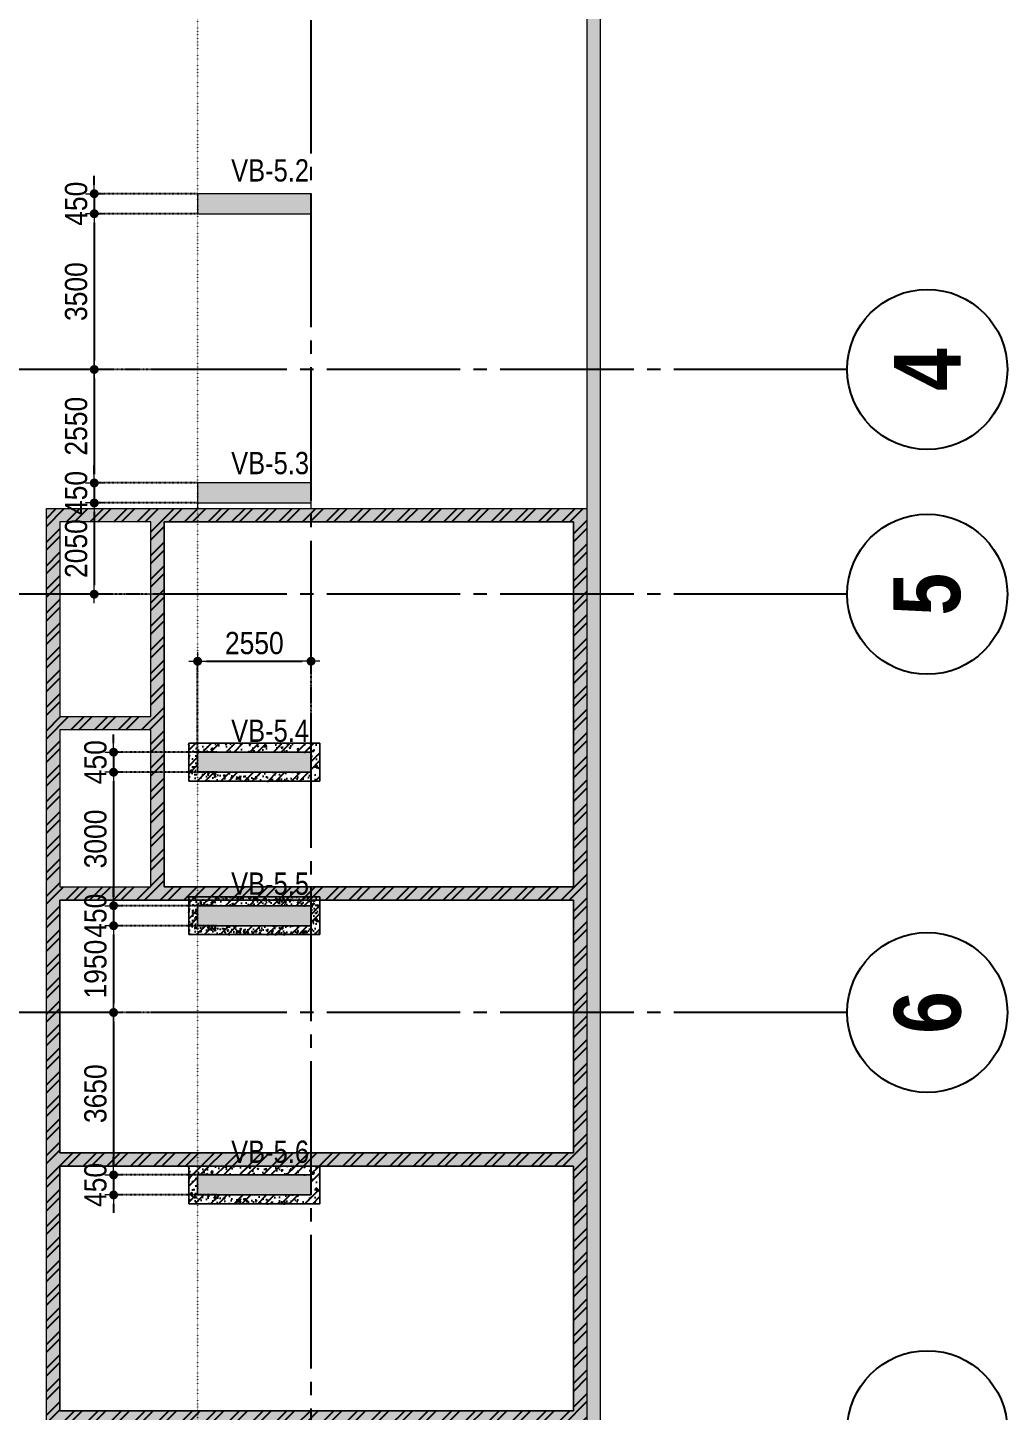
# Model space of a CAD drawing. Header units: millimetres. Extents: x -3973692 to -2843767, y 592734 to 838475.
# Drawn here: x -3855316 to -3833292, y 717169 to 748262 of the extents above; entities that cross this region are included whole.
import ezdxf
from ezdxf.enums import TextEntityAlignment as Align

# ---------------------------------------------------------------- set-up
doc = ezdxf.new("R2010")
doc.units = ezdxf.units.MM
doc.header["$MEASUREMENT"] = 0
doc.header["$PDMODE"] = 3
doc.header["$PDSIZE"] = -20
for name, pattern in [('CHG_XX_Cot_Ham 2$0$MB_Luoi truc$0$HTT Hidden 21', [3, 2, -1]), ('CHG_XX_Luoi truc$0$MB_Luoi truc$0$Center101', [13, 10, -1, 1, -1]), ('DIVIDE2', [15.875, 6.35, -3.175, 0, -3.175, 0, -3.175]), ('DOT2', [0.125, 0, -0.125]), ('HIDDEN5', [2.8375, 1.25, -1.5875])]:
    doc.linetypes.add(name, pattern=pattern)
doc.layers.get('0').update_dxf_attribs({"lineweight": 9})
doc.layers.get('Defpoints').update_dxf_attribs({"color": 10, "lineweight": 0})
for name, color, linetype, lineweight in [("'S_General_Dim_1", 1, 'Continuous', 18), ("'S_General_Divide_3 Intermediate", 3, 'DIVIDE2', 40), ('CHG_XX_Cot_Ham 2$0$NS-DuongBao', 3, 'Continuous', 18), ('CHG_XX_Cot_Ham 2$0$NS-Hatch', 8, 'Continuous', 25), ('CHG_XX_Cot_Ham 2$0$NS-Pier-H2', 150, 'Continuous', 13), ('CHG_XX_Cot_Ham 2$0$NS-Pier-H2 @ 1', 150, 'Continuous', 13), ('CHG_XX_Cot_Ham 2$0$NS-Pier-H2 @ 150 VP1', 150, 'Continuous', 13), ('CHG_XX_Cot_Ham 2$0$NS-Pier-H2 @ 150 VP2', 150, 'Continuous', 13), ('CHG_XX_Cot_Ham 2$0$NS-Pier-H2 @ 150 VP3', 150, 'Continuous', 13), ('CHG_XX_Cot_Ham 2$0$NS-Pier-H2 @ 150 VP4', 150, 'Continuous', 13), ('CHG_XX_Cot_Ham 2$0$NS-Pier-H2 @ 150 VP5', 150, 'Continuous', 13), ('CHG_XX_Cot_Ham 2$0$NS-Pier-H2 @ 150 VP6', 150, 'Continuous', 13), ('CHG_XX_Cot_Ham 2$0$NS-Pier-H2 @ 150 VP7', 150, 'Continuous', 13), ('CHG_XX_Cot_Ham 2$0$NS-Pier-H2 @ 150 VP8', 150, 'Continuous', 13), ('CHG_XX_Cot_Ham 2$0$NS-Pier-H2 @ 150 VP9', 150, 'Continuous', 13), ('CHG_XX_Cot_Ham 2$0$NS-Pier-H2 @ 150 VPModel', 150, 'Continuous', 13), ('TEXT', 7, 'Continuous', 15)]:
    doc.layers.add(name, color=color, linetype=linetype, lineweight=lineweight)
for name, color, linetype in [('CHG_XX_Luoi truc$0$Grid', 34, 'Continuous'), ('CHG_XX_Luoi truc$0$Grid Line', 251, 'CHG_XX_Luoi truc$0$MB_Luoi truc$0$Center101'), ('dim', 1, 'Continuous')]:
    doc.layers.add(name, color=color, linetype=linetype)
doc.styles.add('arial', font='arial.ttf', dxfattribs={"width": 0.85})
doc.styles.add('CHG_XX_Luoi truc$0$MB_Luoi truc$0$Grid A-F$0$VNI-HelveCB', font='')
doc.styles.add('TTP-HelCon', font='')
doc.styles.get('CHG_XX_Luoi truc$0$MB_Luoi truc$0$Grid A-F$0$VNI-HelveCB').set_extended_font_data('VNI-Helve-Condense', bold=True)
doc.styles.get('TTP-HelCon').set_extended_font_data('VNI-Helve-Condense')
doc.dimstyles.new('200', dxfattribs={"dimscale": 200, "dimtxt": 2.5, "dimasz": 1, "dimexe": 0, "dimexo": 0, "dimgap": 0.75, "dimtad": 1, "dimdec": 0, "dimrnd": 10, "dimzin": 9, "dimdsep": 46, "dimtxsty": 'arial', "dimblk1": 'DIMDOT', "dimblk2": 'DIMDOT', "dimsah": 1, "dimcen": 2, "dimdle": 3, "dimclre": 8, "dimclrt": 2, "dimadec": 0, "dimazin": 0, "dimtfac": 1, "dimtdec": 0, "dimtix": 1, "dimtmove": 2, "dimatfit": 3, "dimldrblk": 'DIMPIJL', "dimfxl": 1, "dimtvp": 1.8, "dimtolj": 1, "dimtzin": 0, "dimarcsym": 0})

# ---------------------------------------------------------------- blocks, each defined once
blk = doc.blocks.new('*U3253')
at = {"layer": 'CHG_XX_Cot_Ham 2$0$NS-Pier-H2 @ 1'}
h = blk.add_hatch(color=256, dxfattribs=at)
h.dxf.hatch_style = 1
h.paths.add_polyline_path([(450, 0), (0, 0), (0, -2550), (450, -2550)])
at = {"layer": 'CHG_XX_Cot_Ham 2$0$NS-Pier-H2 @ 150 VP1'}
h = blk.add_hatch(color=256, dxfattribs=at)
h.dxf.hatch_style = 1
h.paths.add_polyline_path([(450, 0), (0, 0), (0, -2550), (450, -2550)])
at = {"layer": 'CHG_XX_Cot_Ham 2$0$NS-Pier-H2 @ 150 VP2'}
h = blk.add_hatch(color=256, dxfattribs=at)
h.dxf.hatch_style = 1
h.paths.add_polyline_path([(450, 0), (0, 0), (0, -2550), (450, -2550)])
at = {"layer": 'CHG_XX_Cot_Ham 2$0$NS-Pier-H2 @ 150 VP3'}
h = blk.add_hatch(color=256, dxfattribs=at)
h.dxf.hatch_style = 1
h.paths.add_polyline_path([(450, 0), (0, 0), (0, -2550), (450, -2550)])
at = {"layer": 'CHG_XX_Cot_Ham 2$0$NS-Pier-H2 @ 150 VP4'}
h = blk.add_hatch(color=256, dxfattribs=at)
h.dxf.hatch_style = 1
h.paths.add_polyline_path([(450, 0), (0, 0), (0, -2550), (450, -2550)])
at = {"layer": 'CHG_XX_Cot_Ham 2$0$NS-Pier-H2 @ 150 VP5'}
h = blk.add_hatch(color=256, dxfattribs=at)
h.dxf.hatch_style = 1
h.paths.add_polyline_path([(450, 0), (0, 0), (0, -2550), (450, -2550)])
at = {"layer": 'CHG_XX_Cot_Ham 2$0$NS-Pier-H2 @ 150 VP6'}
h = blk.add_hatch(color=256, dxfattribs=at)
h.dxf.hatch_style = 1
h.paths.add_polyline_path([(450, 0), (0, 0), (0, -2550), (450, -2550)])
at = {"layer": 'CHG_XX_Cot_Ham 2$0$NS-Pier-H2 @ 150 VP7'}
h = blk.add_hatch(color=256, dxfattribs=at)
h.dxf.hatch_style = 1
h.paths.add_polyline_path([(450, 0), (0, 0), (0, -2550), (450, -2550)])
at = {"layer": 'CHG_XX_Cot_Ham 2$0$NS-Pier-H2 @ 150 VP8'}
h = blk.add_hatch(color=256, dxfattribs=at)
h.dxf.hatch_style = 1
h.paths.add_polyline_path([(450, 0), (0, 0), (0, -2550), (450, -2550)])
at = {"layer": 'CHG_XX_Cot_Ham 2$0$NS-Pier-H2 @ 150 VP9'}
h = blk.add_hatch(color=256, dxfattribs=at)
h.dxf.hatch_style = 1
h.paths.add_polyline_path([(450, 0), (0, 0), (0, -2550), (450, -2550)])
at = {"layer": 'CHG_XX_Cot_Ham 2$0$NS-Pier-H2 @ 150 VPModel'}
h = blk.add_hatch(color=256, dxfattribs=at)
h.dxf.hatch_style = 1
h.paths.add_polyline_path([(450, 0), (0, 0), (0, -2550), (450, -2550)])
blk = doc.blocks.new('CHG_XX_Cot_Ham 2$0$Block A_C450x2250')
at = {"layer": 'CHG_XX_Cot_Ham 2$0$NS-Pier-H2'}
blk.add_lwpolyline([(450, -2550), (0, -2550), (0, 0), (450, 0)], close=True, dxfattribs=at)
blk.add_blockref('*U3253', (0, 0), dxfattribs=at)
blk = doc.blocks.new('*U2841')
at = {"layer": 'CHG_XX_Luoi truc$0$Grid Line'}
blk.add_line((0, 0), (0, 608), dxfattribs=at)
at = {"layer": 'CHG_XX_Luoi truc$0$Grid', "lineweight": -2, "style": 'CHG_XX_Luoi truc$0$MB_Luoi truc$0$Grid A-F$0$VNI-HelveCB'}
for tag, p in [('GRIDSUB', (0, 617)), ('GRID', (0, -9))]:
    blk.add_attdef(tag, text='', height=5, dxfattribs=at).set_placement(p, align=Align.MIDDLE)
blk = doc.blocks.new('*U2843')
at = {"layer": 'CHG_XX_Luoi truc$0$Grid', "lineweight": -2}
blk.add_line((0, -3), (0, 0), dxfattribs=at)
blk.add_circle((0, -9), 6, dxfattribs=at)
at = {"layer": 'CHG_XX_Luoi truc$0$Grid Line'}
blk.add_line((0, 0), (0, 438), dxfattribs=at)
at = {"layer": 'CHG_XX_Luoi truc$0$Grid', "lineweight": -2, "style": 'CHG_XX_Luoi truc$0$MB_Luoi truc$0$Grid A-F$0$VNI-HelveCB'}
for tag, p in [('GRIDSUB', (0, 447)), ('GRID', (0, -9))]:
    blk.add_attdef(tag, text='', height=5, dxfattribs=at).set_placement(p, align=Align.MIDDLE)
blk = doc.blocks.new('CHG_XX_Luoi truc')
at = {"layer": 'CHG_XX_Luoi truc$0$Grid', "xscale": 300, "yscale": 300, "zscale": 300}
blk.add_blockref('*U2841', (99550, -12747), dxfattribs=at)
at = {"layer": 'CHG_XX_Luoi truc$0$Grid'}
ref = blk.add_blockref('*U2843', (110703, 130600), dxfattribs=dict(at, xscale=300.0000000000013, yscale=300.0000000000013, zscale=300.0000000000013, rotation=90))
ref.add_attrib('GRID', '4', dxfattribs={"lineweight": -2, "height": 1500, "rotation": 90, "style": 'CHG_XX_Luoi truc$0$MB_Luoi truc$0$Grid A-F$0$VNI-HelveCB'}).set_placement((113403, 130600), align=Align.MIDDLE)
ref = blk.add_blockref('*U2843', (110703, 125550), dxfattribs=dict(at, xscale=300.0000000000013, yscale=300.0000000000013, zscale=300.0000000000013, rotation=90))
ref.add_attrib('GRID', '5', dxfattribs={"lineweight": -2, "height": 1500, "rotation": 90, "style": 'CHG_XX_Luoi truc$0$MB_Luoi truc$0$Grid A-F$0$VNI-HelveCB'}).set_placement((113403, 125550), align=Align.MIDDLE)
ref = blk.add_blockref('*U2843', (110703, 116150), dxfattribs=dict(at, xscale=300.0000000000013, yscale=300.0000000000013, zscale=300.0000000000013, rotation=90))
ref.add_attrib('GRID', '6', dxfattribs={"lineweight": -2, "height": 1500, "rotation": 90, "style": 'CHG_XX_Luoi truc$0$MB_Luoi truc$0$Grid A-F$0$VNI-HelveCB'}).set_placement((113403, 116150), align=Align.MIDDLE)
at = {"layer": 'CHG_XX_Luoi truc$0$Grid', "xscale": 300.0000000000013, "yscale": 300.0000000000013, "zscale": 300.0000000000013, "rotation": 90}
blk.add_blockref('*U2843', (110703, 106750), dxfattribs=at)
blk = doc.blocks.new('CHG_XX_Cot_Ham 2')
at = {"layer": 'CHG_XX_Cot_Ham 2$0$NS-Hatch'}
h = blk.add_hatch(dxfattribs=at)
h.set_pattern_fill('ANSI32', color=256, scale=1000, style=0)
h.paths.add_polyline_path([(93600, 76300), (105750.8, 76300), (105750.8, 127475), (93600, 127475)])
h.paths.add_polyline_path([(93900, 107200), (93900, 112700), (105450.8, 112700), (105450.8, 107200)], flags=16)
h.paths.add_polyline_path([(101300.8, 106900), (101300.8, 99800), (93900, 99800), (93900, 106900)], flags=16)
h.paths.add_polyline_path([(93900, 113000), (93900, 118675), (105450.8, 118675), (105450.8, 113000)], flags=16)
h.paths.add_polyline_path([(101600.8, 106900), (105450.8, 106900), (105450.8, 92450), (93900, 92450), (93900, 99500), (101600.8, 99500)], flags=16)
h.paths.add_polyline_path([(93900, 118975), (93900, 122500), (95950, 122500), (95950, 118975)], flags=16)
h.paths.add_polyline_path([(96250, 118975), (96250, 127175), (105450.8, 127175), (105450.8, 118975)], flags=16)
h.paths.add_polyline_path([(100150.8, 92150), (100150.8, 87350), (93900, 87350), (93900, 92150)], flags=16)
h.paths.add_polyline_path([(93900, 122800), (93900, 127175), (95950, 127175), (95950, 122800)], flags=16)
h.paths.add_polyline_path([(100450.8, 92150), (105450.8, 92150), (105450.8, 81950), (100450.8, 81950)], flags=16)
h.paths.add_polyline_path([(100150.8, 87050), (100150.8, 81950), (93900, 81950), (93900, 87050)], flags=16)
h.paths.add_polyline_path([(105450.8, 81650), (105450.8, 76600), (93900, 76600), (93900, 81650)], flags=16)
h = blk.add_hatch(dxfattribs=at)
h.set_pattern_fill('AR-CONC', color=256, scale=50)
h.set_pattern_definition([(50, (-50, -50), (358.6301, -31.37607), [37.5, -412.5]), (355, (-50, -50), (-69.3757, 376.0961), [30, -330]), (100.45144, (-20.1, -52.6), (289.2544, 344.72), [31.8701, -350.57106]), (46.1842, (-50, 50), (533.6207, -82.7596), [56.25, -618.75]), (96.63564, (-5.53, 43.1), (467.331, 487.0593), [47.8052, -525.8569]), (351.18416, (-50, 50), (467.331, 487.0593), [45, -495]), (21, (0, 25), (298.4535, -201.30945), [37.5, -412.5]), (326, (0, 25), (121.6577, 362.575), [30, -330]), (71.45144, (24.87, 8.22), (420.1112, 161.2656), [31.8701, -350.57106]), (37.5, (-50, -50), (6.07993, 166.44693), [0, -326, 0, -335, 0, -331.25]), (7.5, (-50, -50), (131.53477, 197.20586), [0, -191, 0, -318.5, 0, -126.25]), (327.5, (-161.5, -50), (266.91122, -11.27744), [0, -125, 0, -390, 0, -517.5]), (317.5, (-211.5, -50), (291.5931, 50.0525), [0, -162.5, 0, -259, 0, -367.5])])
h.paths.add_polyline_path([(105750, 127475), (93600, 127475), (93600, 76300), (105750.8, 76300)])
h.paths.add_polyline_path([(93900, 107200), (93900, 112700), (105450.8, 112700), (105450.8, 107200)], flags=16)
h.paths.add_polyline_path([(101300.8, 106900), (101300.8, 99800), (93900, 99800), (93900, 106900)], flags=16)
h.paths.add_polyline_path([(93900, 113000), (93900, 118675), (105450.8, 118675), (105450.8, 113000)], flags=16)
h.paths.add_polyline_path([(101600.8, 106900), (105450.8, 106900), (105450.8, 92450), (93900, 92450), (93900, 99500), (101600.8, 99500)], flags=16)
h.paths.add_polyline_path([(93900, 118975), (93900, 122500), (95950, 122500), (95950, 118975)], flags=16)
h.paths.add_polyline_path([(96250, 118975), (96250, 127175), (105450.8, 127175), (105450.8, 118975)], flags=16)
h.paths.add_polyline_path([(100150.8, 92150), (100150.8, 87350), (93900, 87350), (93900, 92150)], flags=16)
h.paths.add_polyline_path([(93900, 122800), (93900, 127175), (95950, 127175), (95950, 122800)], flags=16)
h.paths.add_polyline_path([(100450.8, 92150), (105450.8, 92150), (105450.8, 81950), (100450.8, 81950)], flags=16)
h.paths.add_polyline_path([(100150.8, 87050), (100150.8, 81950), (93900, 81950), (93900, 87050)], flags=16)
h.paths.add_polyline_path([(105450.8, 81650), (105450.8, 76600), (93900, 76600), (93900, 81650)], flags=16)
h = blk.add_hatch(dxfattribs=at)
h.set_pattern_fill('AR-CONC', color=256, scale=50)
h.set_pattern_definition([(50, (-2213768.6, 588216.82), (358.63009, -31.376067), [37.5, -412.5]), (355, (-2213768.6, 588216.82), (-69.375667, 376.096067), [30, -330]), (100.451444, (-2213738.7, 588214.2), (289.254423, 344.719995), [31.870096, -350.571056]), (46.1842, (-2213768.6, 588316.8), (533.620665, -82.75964), [56.25, -618.75]), (96.635635, (-2213724.1, 588309.9), (467.33097, 487.0593), [47.80517, -525.85688]), (351.184164, (-2213768.6, 588316.8), (467.33097, 487.0593), [45, -495]), (21, (-2213718.6, 588291.82), (298.453526, -201.309445), [37.5, -412.5]), (326, (-2213718.6, 588291.82), (121.657666, 362.57502), [30, -330]), (71.451445, (-2213693.72, 588275.05), (420.11119, 161.265576), [31.870095, -350.571056]), (37.5, (-2213768.59, 588216.82), (6.079928, 166.446927), [0, -326, 0, -335, 0, -331.25]), (7.5, (-2213768.59, 588216.82), (131.534769, 197.205856), [0, -191, 0, -318.5, 0, -126.25]), (327.5, (-2213880.09, 588216.82), (266.911218, -11.277436), [0, -125, 0, -390, 0, -517.5]), (317.5, (-2213930.1, 588216.82), (291.593085, 50.052491), [0, -162.5, 0, -259, 0, -367.5])])
h.paths.add_polyline_path([(96800.8, 121350), (99750.8, 121350), (99750.8, 122200), (96800.8, 122200)])
h.paths.add_polyline_path([(97000.8, 121550), (99550.8, 121550), (99550.8, 122000), (97000.8, 122000)], flags=16)
h = blk.add_hatch(dxfattribs=at)
h.set_pattern_fill('ANSI32,_O', color=256, scale=1000)
h.set_pattern_definition([(45, (-2213768.6, 588216.82), (-265.16504, 265.16504), []), (45, (-2213591.8, 588216.82), (-265.16504, 265.16504), [])])
h.paths.add_polyline_path([(96800.8, 121350), (99750.8, 121350), (99750.8, 122200), (96800.8, 122200)])
h.paths.add_polyline_path([(97000.8, 121550), (99550.8, 121550), (99550.8, 122000), (97000.8, 122000)], flags=16)
h = blk.add_hatch(dxfattribs=at)
h.set_pattern_fill('AR-CONC', color=256, scale=50)
h.set_pattern_definition([(50, (-2213768.6, 584766.82), (358.63009, -31.376067), [37.5, -412.5]), (355, (-2213768.6, 584766.82), (-69.375667, 376.096067), [30, -330]), (100.451444, (-2213738.7, 584764.2), (289.254423, 344.719995), [31.870096, -350.571056]), (46.1842, (-2213768.6, 584866.8), (533.620665, -82.75964), [56.25, -618.75]), (96.635635, (-2213724.1, 584859.9), (467.33097, 487.0593), [47.80517, -525.85688]), (351.184164, (-2213768.6, 584866.8), (467.33097, 487.0593), [45, -495]), (21, (-2213718.6, 584841.82), (298.453526, -201.309445), [37.5, -412.5]), (326, (-2213718.6, 584841.82), (121.657666, 362.57502), [30, -330]), (71.451445, (-2213693.72, 584825.05), (420.11119, 161.265576), [31.870095, -350.571056]), (37.5, (-2213768.59, 584766.82), (6.079928, 166.446927), [0, -326, 0, -335, 0, -331.25]), (7.5, (-2213768.59, 584766.82), (131.534769, 197.205856), [0, -191, 0, -318.5, 0, -126.25]), (327.5, (-2213880.09, 584766.82), (266.911218, -11.277436), [0, -125, 0, -390, 0, -517.5]), (317.5, (-2213930.1, 584766.82), (291.593085, 50.052491), [0, -162.5, 0, -259, 0, -367.5])])
h.paths.add_polyline_path([(96800.8, 117900), (99750.8, 117900), (99750.8, 118750), (96800.8, 118750)])
h.paths.add_polyline_path([(97000.8, 118100), (99550.8, 118100), (99550.8, 118550), (97000.8, 118550)], flags=16)
h = blk.add_hatch(dxfattribs=at)
h.set_pattern_fill('ANSI32', color=256, scale=1000, style=0)
h.paths.add_polyline_path([(99550.8, 118100), (97000.8, 118100), (97000.8, 118550), (99550.8, 118550)], flags=16)
h.paths.add_polyline_path([(99750.8, 117900), (96800.8, 117900), (96800.8, 118750), (99750.8, 118750)])
h = blk.add_hatch(dxfattribs=at)
h.set_pattern_fill('AR-CONC', color=256, scale=50)
h.set_pattern_definition([(50, (-50, -50), (358.6301, -31.37607), [37.5, -412.5]), (355, (-50, -50), (-69.3757, 376.0961), [30, -330]), (100.45144, (-20.1, -52.6), (289.2544, 344.72), [31.8701, -350.57106]), (46.1842, (-50, 50), (533.6207, -82.7596), [56.25, -618.75]), (96.63564, (-5.53, 43.1), (467.331, 487.0593), [47.8052, -525.8569]), (351.18416, (-50, 50), (467.331, 487.0593), [45, -495]), (21, (0, 25), (298.4535, -201.30945), [37.5, -412.5]), (326, (0, 25), (121.6577, 362.575), [30, -330]), (71.45144, (24.87, 8.22), (420.1112, 161.2656), [31.8701, -350.57106]), (37.5, (-50, -50), (6.07993, 166.44693), [0, -326, 0, -335, 0, -331.25]), (7.5, (-50, -50), (131.53477, 197.20586), [0, -191, 0, -318.5, 0, -126.25]), (327.5, (-161.5, -50), (266.91122, -11.27744), [0, -125, 0, -390, 0, -517.5]), (317.5, (-211.5, -50), (291.5931, 50.0525), [0, -162.5, 0, -259, 0, -367.5])])
h.paths.add_polyline_path([(99550.8, 118100), (97000.8, 118100), (97000.8, 118550), (99550.8, 118550)], flags=16)
h.paths.add_polyline_path([(99750.8, 117900), (96800.8, 117900), (96800.8, 118750), (99750.8, 118750)])
h = blk.add_hatch(dxfattribs=at)
h.set_pattern_fill('AR-CONC', color=256, scale=50)
h.set_pattern_definition([(50, (-2213768.6, 578716.82), (358.63009, -31.376067), [37.5, -412.5]), (355, (-2213768.6, 578716.82), (-69.375667, 376.096067), [30, -330]), (100.451444, (-2213738.7, 578714.2), (289.254423, 344.719995), [31.870096, -350.571056]), (46.1842, (-2213768.6, 578816.8), (533.620665, -82.75964), [56.25, -618.75]), (96.635635, (-2213724.1, 578809.9), (467.33097, 487.0593), [47.80517, -525.85688]), (351.184164, (-2213768.6, 578816.8), (467.33097, 487.0593), [45, -495]), (21, (-2213718.6, 578791.82), (298.453526, -201.309445), [37.5, -412.5]), (326, (-2213718.6, 578791.82), (121.657666, 362.57502), [30, -330]), (71.451445, (-2213693.72, 578775.05), (420.11119, 161.265576), [31.870095, -350.571056]), (37.5, (-2213768.59, 578716.82), (6.079928, 166.446927), [0, -326, 0, -335, 0, -331.25]), (7.5, (-2213768.59, 578716.82), (131.534769, 197.205856), [0, -191, 0, -318.5, 0, -126.25]), (327.5, (-2213880.09, 578716.82), (266.911218, -11.277436), [0, -125, 0, -390, 0, -517.5]), (317.5, (-2213930.1, 578716.82), (291.593085, 50.052491), [0, -162.5, 0, -259, 0, -367.5])])
h.paths.add_polyline_path([(96800.8, 111850), (99750.8, 111850), (99750.8, 112700), (96800.8, 112700)])
h.paths.add_polyline_path([(97000.8, 112050), (99550.8, 112050), (99550.8, 112500), (97000.8, 112500)], flags=16)
h = blk.add_hatch(dxfattribs=at)
h.set_pattern_fill('ANSI32', color=256, scale=1000, style=0)
h.paths.add_polyline_path([(99550.8, 112050), (97000.8, 112050), (97000.8, 112500), (99550.8, 112500)], flags=16)
h.paths.add_polyline_path([(99750.8, 111850), (96800.8, 111850), (96800.8, 112700), (99750.8, 112700)])
h = blk.add_hatch(dxfattribs=at)
h.set_pattern_fill('ANSI32', color=256, scale=1000, style=0)
h.set_pattern_definition([(45, (-50, -50), (-265.165, 265.165), []), (45, (126.78, -50), (-265.165, 265.165), [])])
h.paths.add_polyline_path([(99550.8, 112050), (97000.8, 112050), (97000.8, 112500), (99550.8, 112500)], flags=16)
h.paths.add_polyline_path([(99750.8, 111850), (96800.8, 111850), (96800.8, 112700), (99750.8, 112700)])
at = {"layer": 'CHG_XX_Cot_Ham 2$0$NS-Pier-H2'}
h = blk.add_hatch(color=256, dxfattribs=at)
h.dxf.hatch_style = 1
h.paths.add_polyline_path([(99639.2, 163400), (-10900, 163400), (-10900, 85450), (-300, 85450), (-300, 84050), (32350, 84050), (32350, -9000), (103575.5, -9000), (106050, -6022), (106050, 158254.3)])
h.paths.add_polyline_path([(99533.7, 163100), (105750, 158110.4), (105750, 90450), (105650, 90450), (105750, 90450), (105750, 13850), (105750, 13722.3), (105750, -5913.6), (103434.7, -8700), (93599.8, -8700), (93299.8, -8700), (32650, -8700), (32650, 84350), (0, 84350), (0, 85750), (-10600, 85750), (-10600, 163100), (93600, 163100)], flags=16)
at = {"layer": 'CHG_XX_Cot_Ham 2$0$NS-DuongBao'}
for points in [[(93600, 127475), (105750.8, 127475), (105750.8, 76300), (93600, 76300)], [(95950, 127175), (93900, 127175), (93900, 122800), (95950, 122800)], [(105450.8, 127175), (96250, 127175), (96250, 118975), (105450.8, 118975)], [(96250, 127175), (105450.8, 127175), (105450.8, 118975), (96250, 118975)], [(95950, 122500), (93900, 122500), (93900, 118975), (95950, 118975)], [(96800.8, 122200), (99750.8, 122200), (99750.8, 121350), (96800.8, 121350)], [(105450.8, 118675), (93900, 118675), (93900, 113000), (105450.8, 113000)], [(93900, 118675), (96800.8, 118675), (96800.8, 117900), (99750.8, 117900), (99750.8, 118675), (105450.8, 118675), (105450.8, 113000), (93900, 113000)], [(96800.8, 118750), (99750.8, 118750), (99750.8, 117900), (96800.8, 117900)], [(99750.8, 117900), (96800.8, 117900), (96800.8, 118675), (99750.8, 118675)], [(93900, 112700), (96800.8, 112700), (96800.8, 111850), (99750.8, 111850), (99750.8, 112700), (105450.8, 112700), (105450.8, 107200), (93900, 107200)], [(93900, 112700), (93900, 107200), (105450.8, 107200), (105450.8, 112700)], [(96800.8, 112700), (99750.8, 112700), (99750.8, 111850), (96800.8, 111850)]]:
    blk.add_lwpolyline(points, close=True, dxfattribs=at)
at = {"layer": 'CHG_XX_Cot_Ham 2$0$NS-DuongBao', "color": 1}
for points in [[(96800.8, 121350), (99750.8, 121350), (99750.8, 122200), (96800.8, 122200)], [(97000.8, 122000), (99550.8, 122000), (99550.8, 121550), (97000.8, 121550)], [(96800.8, 117900), (99750.8, 117900), (99750.8, 118750), (96800.8, 118750)], [(97000.8, 118550), (99550.8, 118550), (99550.8, 118100), (97000.8, 118100)], [(96800.8, 111850), (99750.8, 111850), (99750.8, 112700), (96800.8, 112700)], [(97000.8, 112500), (99550.8, 112500), (99550.8, 112050), (97000.8, 112050)]]:
    blk.add_lwpolyline(points, close=True, dxfattribs=at)
at = {"layer": 'CHG_XX_Cot_Ham 2$0$NS-Pier-H2'}
for p, q in [((105750, 158110.4), (105750, 90450)), ((106050, 158254.3), (106050, -6022)), ((97000, 127925), (97000, 127475)), ((99550, 127475), (99550, 127925)), ((97000, 127475), (99550, 127475))]:
    blk.add_line(p, q, dxfattribs=at)
at = {"layer": 'CHG_XX_Cot_Ham 2$0$NS-Pier-H2', "linetype": 'CHG_XX_Cot_Ham 2$0$MB_Luoi truc$0$HTT Hidden 21'}
blk.add_lwpolyline([(99639.2, 163400), (106050, 158254.3), (106050, -6022), (103575.5, -9000), (32350, -9000), (32350, 84050), (-300, 84050), (-300, 85450), (-10900, 85450), (-10900, 163400)], close=True, dxfattribs=at)
at = {"layer": 'CHG_XX_Cot_Ham 2$0$NS-Pier-H2'}
for points in [[(96800.8, 122200), (99750.8, 122200), (99750.8, 121350), (96800.8, 121350)], [(97000, 121550), (99550, 121550), (99550, 122000), (97000, 122000)], [(99550.8, 121550), (97000.8, 121550), (97000.8, 122000), (99550.8, 122000)], [(97000, 118100), (99550, 118100), (99550, 118550), (97000, 118550)], [(99550.8, 118100), (97000.8, 118100), (97000.8, 118550), (99550.8, 118550)], [(97000, 112050), (99550, 112050), (99550, 112500), (97000, 112500)], [(99550.8, 112050), (97000.8, 112050), (97000.8, 112500), (99550.8, 112500)]]:
    blk.add_lwpolyline(points, close=True, dxfattribs=at)
blk.add_blockref('CHG_XX_Luoi truc', (0, 0), dxfattribs=at)
at = {"layer": 'CHG_XX_Cot_Ham 2$0$NS-Pier-H2', "xscale": -1, "rotation": 90}
for p in [(97000, 134550), (97000, 128050), (97000, 122000), (97000, 118550), (97000, 112500)]:
    blk.add_blockref('CHG_XX_Cot_Ham 2$0$Block A_C450x2250', p, dxfattribs=at)
blk = doc.blocks.new('b')
at = {"layer": 'TEXT', "color": 3, "style": 'TTP-HelCon'}
for s, p in [('VB-5.2', (-1796, -17426)), ('VB-5.3', (-1796, -24003)), ('VB-5.4', (-1796, -30019)), ('VB-5.5', (-1796, -33453)), ('VB-5.6', (-1796, -39479))]:
    blk.add_text(s, height=500, dxfattribs=at).set_placement(p)
blk = doc.blocks.new('DIMDOT')
for p, q in [((1, 0), (-1, 0)), ((0, -1), (0, 1))]:
    blk.add_line(p, q)
at = {"const_width": 0.5}
blk.add_lwpolyline([(-0.25, 0, 1), (0.25, 0, 1)], format="xyb", close=True, dxfattribs=at)
blk = doc.blocks.new('*D1444')
at = {"layer": "'S_General_Dim_1", "color": 8, "linetype": 'HIDDEN5', "lineweight": -2, "transparency": 16777216}
for p, q in [((-3851495, 731931), (-3851495, 734025)), ((-3848945, 731931), (-3848945, 734025))]:
    blk.add_line(p, q, dxfattribs=at)
at = {"layer": "'S_General_Dim_1", "color": 0, "lineweight": -2, "transparency": 16777216}
blk.add_line((-3851295, 734025), (-3849145, 734025), dxfattribs=at)
at = {"layer": 'Defpoints', "color": 0, "transparency": 16777216}
for p in [(-3848945, 734025), (-3851495, 731931), (-3848945, 731931)]:
    blk.add_point(p, dxfattribs=at)
at = {"layer": "'S_General_Dim_1", "color": 0, "lineweight": -2, "transparency": 16777216, "xscale": 200, "yscale": 200, "zscale": 200, "rotation": 180}
blk.add_blockref('DIMDOT', (-3851495, 734025), dxfattribs=at)
at = {"layer": "'S_General_Dim_1", "color": 0, "lineweight": -2, "transparency": 16777216, "xscale": 200, "yscale": 200, "zscale": 200}
blk.add_blockref('DIMDOT', (-3848945, 734025), dxfattribs=at)
at = {"layer": "'S_General_Dim_1", "color": 2, "transparency": 16777216, "insert": (-3850220, 734430), "char_height": 500, "attachment_point": 5, "style": 'arial'}
blk.add_mtext('\\A1;2550', dxfattribs=at)
blk = doc.blocks.new('DIMPIJL')
at = {"linetype": 'ByBlock'}
blk.add_solid([(-2.5, 0.42), (-2.5, -0.42), (0, 0)], dxfattribs=at)
blk = doc.blocks.new('*D1432')
at = {"layer": "'S_General_Dim_1", "color": 0, "lineweight": -2, "transparency": 16777216}
for p, q in [((-3853819, 744731), (-3853819, 744931)), ((-3853819, 744531), (-3853819, 744081)), ((-3853819, 743881), (-3853819, 743681))]:
    blk.add_line(p, q, dxfattribs=at)
at = {"layer": "'S_General_Dim_1", "color": 8, "linetype": 'HIDDEN5', "lineweight": -2, "transparency": 16777216}
for p, q in [((-3851495, 744531), (-3853819, 744531)), ((-3851495, 744081), (-3853819, 744081))]:
    blk.add_line(p, q, dxfattribs=at)
at = {"layer": 'Defpoints', "color": 0, "transparency": 16777216}
for p in [(-3851495, 744531), (-3853819, 744081), (-3851495, 744081)]:
    blk.add_point(p, dxfattribs=at)
at = {"layer": "'S_General_Dim_1", "color": 0, "lineweight": -2, "transparency": 16777216, "xscale": 200, "yscale": 200, "zscale": 200}
for p, rotation in [((-3853819, 744531), 270), ((-3853819, 744081), 90)]:
    blk.add_blockref('DIMDOT', p, dxfattribs=dict(at, rotation=rotation))
at = {"layer": "'S_General_Dim_1", "color": 2, "transparency": 16777216, "insert": (-3854224, 744306), "char_height": 500, "attachment_point": 5, "rotation": 90, "style": 'arial'}
blk.add_mtext('\\A1;450', dxfattribs=at)
blk = doc.blocks.new('*D1433')
at = {"layer": "'S_General_Dim_1", "color": 8, "linetype": 'HIDDEN5', "lineweight": -2, "transparency": 16777216}
for p, q in [((-3851495, 744081), (-3853819, 744081)), ((-3851495, 740581), (-3853819, 740581))]:
    blk.add_line(p, q, dxfattribs=at)
at = {"layer": "'S_General_Dim_1", "color": 0, "lineweight": -2, "transparency": 16777216}
blk.add_line((-3853819, 743881), (-3853819, 740781), dxfattribs=at)
at = {"layer": 'Defpoints', "color": 0, "transparency": 16777216}
for p in [(-3851495, 744081), (-3853819, 740581), (-3851495, 740581)]:
    blk.add_point(p, dxfattribs=at)
at = {"layer": "'S_General_Dim_1", "color": 0, "lineweight": -2, "transparency": 16777216, "xscale": 200, "yscale": 200, "zscale": 200}
for p, rotation in [((-3853819, 744081), 90), ((-3853819, 740581), 270)]:
    blk.add_blockref('DIMDOT', p, dxfattribs=dict(at, rotation=rotation))
at = {"layer": "'S_General_Dim_1", "color": 2, "transparency": 16777216, "insert": (-3854225, 742331), "char_height": 500, "attachment_point": 5, "rotation": 90, "style": 'arial'}
blk.add_mtext('\\A1;3500', dxfattribs=at)
blk = doc.blocks.new('*D1434')
at = {"layer": "'S_General_Dim_1", "color": 8, "linetype": 'HIDDEN5', "lineweight": -2, "transparency": 16777216}
for p, q in [((-3851495, 740581), (-3853819, 740581)), ((-3851495, 738031), (-3853819, 738031))]:
    blk.add_line(p, q, dxfattribs=at)
at = {"layer": "'S_General_Dim_1", "color": 0, "lineweight": -2, "transparency": 16777216}
blk.add_line((-3853819, 740381), (-3853819, 738231), dxfattribs=at)
at = {"layer": 'Defpoints', "color": 0, "transparency": 16777216}
for p in [(-3851495, 740581), (-3853819, 738031), (-3851495, 738031)]:
    blk.add_point(p, dxfattribs=at)
at = {"layer": "'S_General_Dim_1", "color": 0, "lineweight": -2, "transparency": 16777216, "xscale": 200, "yscale": 200, "zscale": 200}
for p, rotation in [((-3853819, 740581), 90), ((-3853819, 738031), 270)]:
    blk.add_blockref('DIMDOT', p, dxfattribs=dict(at, rotation=rotation))
at = {"layer": "'S_General_Dim_1", "color": 2, "transparency": 16777216, "insert": (-3854224, 739306), "char_height": 500, "attachment_point": 5, "rotation": 90, "style": 'arial'}
blk.add_mtext('\\A1;2550', dxfattribs=at)
blk = doc.blocks.new('*D1435')
at = {"layer": "'S_General_Dim_1", "color": 0, "lineweight": -2, "transparency": 16777216}
for p, q in [((-3853819, 738231), (-3853819, 738431)), ((-3853819, 738031), (-3853819, 737581)), ((-3853819, 737381), (-3853819, 737181))]:
    blk.add_line(p, q, dxfattribs=at)
at = {"layer": "'S_General_Dim_1", "color": 8, "linetype": 'HIDDEN5', "lineweight": -2, "transparency": 16777216}
for p, q in [((-3851495, 738031), (-3853819, 738031)), ((-3851495, 737581), (-3853819, 737581))]:
    blk.add_line(p, q, dxfattribs=at)
at = {"layer": 'Defpoints', "color": 0, "transparency": 16777216}
for p in [(-3851495, 738031), (-3853819, 737581), (-3851495, 737581)]:
    blk.add_point(p, dxfattribs=at)
at = {"layer": "'S_General_Dim_1", "color": 0, "lineweight": -2, "transparency": 16777216, "xscale": 200, "yscale": 200, "zscale": 200}
for p, rotation in [((-3853819, 738031), 270), ((-3853819, 737581), 90)]:
    blk.add_blockref('DIMDOT', p, dxfattribs=dict(at, rotation=rotation))
at = {"layer": "'S_General_Dim_1", "color": 2, "transparency": 16777216, "insert": (-3854224, 737806), "char_height": 500, "attachment_point": 5, "rotation": 90, "style": 'arial'}
blk.add_mtext('\\A1;450', dxfattribs=at)
blk = doc.blocks.new('*D1436')
at = {"layer": "'S_General_Dim_1", "color": 8, "linetype": 'HIDDEN5', "lineweight": -2, "transparency": 16777216}
for p, q in [((-3851495, 737581), (-3853819, 737581)), ((-3850756, 735531), (-3853819, 735531))]:
    blk.add_line(p, q, dxfattribs=at)
at = {"layer": "'S_General_Dim_1", "color": 0, "lineweight": -2, "transparency": 16777216}
blk.add_line((-3853819, 737381), (-3853819, 735731), dxfattribs=at)
at = {"layer": 'Defpoints', "color": 0, "transparency": 16777216}
for p in [(-3851495, 737581), (-3853819, 735531), (-3850756, 735531)]:
    blk.add_point(p, dxfattribs=at)
at = {"layer": "'S_General_Dim_1", "color": 0, "lineweight": -2, "transparency": 16777216, "xscale": 200, "yscale": 200, "zscale": 200}
for p, rotation in [((-3853819, 737581), 90), ((-3853819, 735531), 270)]:
    blk.add_blockref('DIMDOT', p, dxfattribs=dict(at, rotation=rotation))
at = {"layer": "'S_General_Dim_1", "color": 2, "transparency": 16777216, "insert": (-3854224, 736556), "char_height": 500, "attachment_point": 5, "rotation": 90, "style": 'arial'}
blk.add_mtext('\\A1;2050', dxfattribs=at)
blk = doc.blocks.new('*D1404')
at = {"layer": "'S_General_Dim_1", "color": 0, "lineweight": -2, "transparency": 16777216}
for p, q in [((-3853384, 732181), (-3853384, 732381)), ((-3853384, 731981), (-3853384, 731531)), ((-3853384, 731331), (-3853384, 731131))]:
    blk.add_line(p, q, dxfattribs=at)
at = {"layer": "'S_General_Dim_1", "color": 8, "linetype": 'HIDDEN5', "lineweight": -2, "transparency": 16777216}
for p, q in [((-3851060, 731981), (-3853384, 731981)), ((-3851060, 731531), (-3853384, 731531))]:
    blk.add_line(p, q, dxfattribs=at)
at = {"layer": 'Defpoints', "color": 0, "transparency": 16777216}
for p in [(-3851060, 731981), (-3853384, 731531), (-3851060, 731531)]:
    blk.add_point(p, dxfattribs=at)
at = {"layer": "'S_General_Dim_1", "color": 0, "lineweight": -2, "transparency": 16777216, "xscale": 200, "yscale": 200, "zscale": 200}
for p, rotation in [((-3853384, 731981), 270), ((-3853384, 731531), 90)]:
    blk.add_blockref('DIMDOT', p, dxfattribs=dict(at, rotation=rotation))
at = {"layer": "'S_General_Dim_1", "color": 2, "transparency": 16777216, "insert": (-3853790, 731756), "char_height": 500, "attachment_point": 5, "rotation": 90, "style": 'arial'}
blk.add_mtext('\\A1;450', dxfattribs=at)
blk = doc.blocks.new('*D1405')
at = {"layer": "'S_General_Dim_1", "color": 8, "linetype": 'HIDDEN5', "lineweight": -2, "transparency": 16777216}
for p, q in [((-3851060, 731531), (-3853384, 731531)), ((-3851060, 728531), (-3853384, 728531))]:
    blk.add_line(p, q, dxfattribs=at)
at = {"layer": "'S_General_Dim_1", "color": 0, "lineweight": -2, "transparency": 16777216}
blk.add_line((-3853384, 731331), (-3853384, 728731), dxfattribs=at)
at = {"layer": 'Defpoints', "color": 0, "transparency": 16777216}
for p in [(-3851060, 731531), (-3853384, 728531), (-3851060, 728531)]:
    blk.add_point(p, dxfattribs=at)
at = {"layer": "'S_General_Dim_1", "color": 0, "lineweight": -2, "transparency": 16777216, "xscale": 200, "yscale": 200, "zscale": 200}
for p, rotation in [((-3853384, 731531), 90), ((-3853384, 728531), 270)]:
    blk.add_blockref('DIMDOT', p, dxfattribs=dict(at, rotation=rotation))
at = {"layer": "'S_General_Dim_1", "color": 2, "transparency": 16777216, "insert": (-3853790, 730031), "char_height": 500, "attachment_point": 5, "rotation": 90, "style": 'arial'}
blk.add_mtext('\\A1;3000', dxfattribs=at)
blk = doc.blocks.new('*D1406')
at = {"layer": "'S_General_Dim_1", "color": 0, "lineweight": -2, "transparency": 16777216}
for p, q in [((-3853384, 728731), (-3853384, 728931)), ((-3853384, 728531), (-3853384, 728081)), ((-3853384, 727881), (-3853384, 727681))]:
    blk.add_line(p, q, dxfattribs=at)
at = {"layer": "'S_General_Dim_1", "color": 8, "linetype": 'HIDDEN5', "lineweight": -2, "transparency": 16777216}
for p, q in [((-3851060, 728531), (-3853384, 728531)), ((-3851060, 728081), (-3853384, 728081))]:
    blk.add_line(p, q, dxfattribs=at)
at = {"layer": 'Defpoints', "color": 0, "transparency": 16777216}
for p in [(-3851060, 728531), (-3853384, 728081), (-3851060, 728081)]:
    blk.add_point(p, dxfattribs=at)
at = {"layer": "'S_General_Dim_1", "color": 0, "lineweight": -2, "transparency": 16777216, "xscale": 200, "yscale": 200, "zscale": 200}
for p, rotation in [((-3853384, 728531), 270), ((-3853384, 728081), 90)]:
    blk.add_blockref('DIMDOT', p, dxfattribs=dict(at, rotation=rotation))
at = {"layer": "'S_General_Dim_1", "color": 2, "transparency": 16777216, "insert": (-3853790, 728306), "char_height": 500, "attachment_point": 5, "rotation": 90, "style": 'arial'}
blk.add_mtext('\\A1;450', dxfattribs=at)
blk = doc.blocks.new('*D1407')
at = {"layer": "'S_General_Dim_1", "color": 8, "linetype": 'HIDDEN5', "lineweight": -2, "transparency": 16777216}
for p, q in [((-3851060, 728081), (-3853384, 728081)), ((-3850624, 726131), (-3853384, 726131))]:
    blk.add_line(p, q, dxfattribs=at)
at = {"layer": "'S_General_Dim_1", "color": 0, "lineweight": -2, "transparency": 16777216}
blk.add_line((-3853384, 727881), (-3853384, 726331), dxfattribs=at)
at = {"layer": 'Defpoints', "color": 0, "transparency": 16777216}
for p in [(-3851060, 728081), (-3853384, 726131), (-3850624, 726131)]:
    blk.add_point(p, dxfattribs=at)
at = {"layer": "'S_General_Dim_1", "color": 0, "lineweight": -2, "transparency": 16777216, "xscale": 200, "yscale": 200, "zscale": 200}
for p, rotation in [((-3853384, 728081), 90), ((-3853384, 726131), 270)]:
    blk.add_blockref('DIMDOT', p, dxfattribs=dict(at, rotation=rotation))
at = {"layer": "'S_General_Dim_1", "color": 2, "transparency": 16777216, "insert": (-3853790, 727106), "char_height": 500, "attachment_point": 5, "rotation": 90, "style": 'arial'}
blk.add_mtext('\\A1;1950', dxfattribs=at)
blk = doc.blocks.new('*D1408')
at = {"layer": "'S_General_Dim_1", "color": 8, "linetype": 'HIDDEN5', "lineweight": -2, "transparency": 16777216}
for p, q in [((-3850624, 726131), (-3853384, 726131)), ((-3851060, 722481), (-3853384, 722481))]:
    blk.add_line(p, q, dxfattribs=at)
at = {"layer": "'S_General_Dim_1", "color": 0, "lineweight": -2, "transparency": 16777216}
blk.add_line((-3853384, 725931), (-3853384, 722681), dxfattribs=at)
at = {"layer": 'Defpoints', "color": 0, "transparency": 16777216}
for p in [(-3850624, 726131), (-3853384, 722481), (-3851060, 722481)]:
    blk.add_point(p, dxfattribs=at)
at = {"layer": "'S_General_Dim_1", "color": 0, "lineweight": -2, "transparency": 16777216, "xscale": 200, "yscale": 200, "zscale": 200}
for p, rotation in [((-3853384, 726131), 90), ((-3853384, 722481), 270)]:
    blk.add_blockref('DIMDOT', p, dxfattribs=dict(at, rotation=rotation))
at = {"layer": "'S_General_Dim_1", "color": 2, "transparency": 16777216, "insert": (-3853790, 724306), "char_height": 500, "attachment_point": 5, "rotation": 90, "style": 'arial'}
blk.add_mtext('\\A1;3650', dxfattribs=at)
blk = doc.blocks.new('*D1409')
at = {"layer": "'S_General_Dim_1", "color": 0, "lineweight": -2, "transparency": 16777216}
for p, q in [((-3853384, 722681), (-3853384, 722881)), ((-3853384, 722481), (-3853384, 722031)), ((-3853384, 721831), (-3853384, 721631))]:
    blk.add_line(p, q, dxfattribs=at)
at = {"layer": "'S_General_Dim_1", "color": 8, "linetype": 'HIDDEN5', "lineweight": -2, "transparency": 16777216}
for p, q in [((-3851060, 722481), (-3853384, 722481)), ((-3851060, 722031), (-3853384, 722031))]:
    blk.add_line(p, q, dxfattribs=at)
at = {"layer": 'Defpoints', "color": 0, "transparency": 16777216}
for p in [(-3851060, 722481), (-3853384, 722031), (-3851060, 722031)]:
    blk.add_point(p, dxfattribs=at)
at = {"layer": "'S_General_Dim_1", "color": 0, "lineweight": -2, "transparency": 16777216, "xscale": 200, "yscale": 200, "zscale": 200}
for p, rotation in [((-3853384, 722481), 270), ((-3853384, 722031), 90)]:
    blk.add_blockref('DIMDOT', p, dxfattribs=dict(at, rotation=rotation))
at = {"layer": "'S_General_Dim_1", "color": 2, "transparency": 16777216, "insert": (-3853790, 722256), "char_height": 500, "attachment_point": 5, "rotation": 90, "style": 'arial'}
blk.add_mtext('\\A1;450', dxfattribs=at)

msp = doc.modelspace()

# ---------------------------------------------------------------- linework, layer by layer
at = {"layer": 'dim', "linetype": 'DOT2', "ltscale": 10}
msp.add_line((-3851495.2, 750631), (-3851495.2, 690231), dxfattribs=at)

# ---------------------------------------------------------------- block references
at = {"layer": "'S_General_Divide_3 Intermediate"}
msp.add_blockref('CHG_XX_Cot_Ham 2', (-3948495.2, 609981), dxfattribs=at)
at = {"layer": 'dim'}
msp.add_blockref('b', (-3848945.2, 762231), dxfattribs=at)

# ---------------------------------------------------------------- dimensions: what is measured, and where the dimension line sits
at = {"layer": "'S_General_Dim_1"}
for base, p1, p2, picture, middle in [((-3853819.1, 744081), (-3851495.2, 744531), (-3851495.2, 744081), '*D1432', (-3854224.4, 744306)), ((-3853819.1, 740581), (-3851495.2, 744081), (-3851495.2, 740581), '*D1433', (-3854224.6, 742331)), ((-3853819.1, 738031), (-3851495.2, 740581), (-3851495.2, 738031), '*D1434', (-3854224.4, 739306)), ((-3853819.1, 737581), (-3851495.2, 738031), (-3851495.2, 737581), '*D1435', (-3854224.4, 737806)), ((-3853819.1, 735531), (-3851495.2, 737581), (-3850755.9, 735531), '*D1436', (-3854224.4, 736556)), ((-3853384.4, 731531), (-3851060.5, 731981), (-3851060.5, 731531), '*D1404', (-3853789.7, 731756)), ((-3853384.4, 728531), (-3851060.5, 731531), (-3851060.5, 728531), '*D1405', (-3853789.8, 730031)), ((-3853384.4, 728081), (-3851060.5, 728531), (-3851060.5, 728081), '*D1406', (-3853789.7, 728306)), ((-3853384.4, 726131), (-3851060.5, 728081), (-3850624.3, 726131), '*D1407', (-3853789.7, 727106)), ((-3853384.4, 722481), (-3850624.3, 726131), (-3851060.5, 722481), '*D1408', (-3853789.8, 724306)), ((-3853384.4, 722031), (-3851060.5, 722481), (-3851060.5, 722031), '*D1409', (-3853789.7, 722256))]:
    dim = msp.add_linear_dim(base=base, p1=p1, p2=p2, angle=90, dimstyle='200', dxfattribs=at)
    dim.commit()
    dim.dimension.update_dxf_attribs({"geometry": picture, "text_midpoint": middle})
dim = msp.add_linear_dim(base=(-3848945.2, 734024.5), p1=(-3851495.2, 731931), p2=(-3848945.2, 731931), dimstyle='200', dxfattribs=at)
dim.commit()
dim.dimension.update_dxf_attribs({"geometry": '*D1444', "text_midpoint": (-3850220.2, 734429.8)})

doc.saveas('drawing.dxf')
